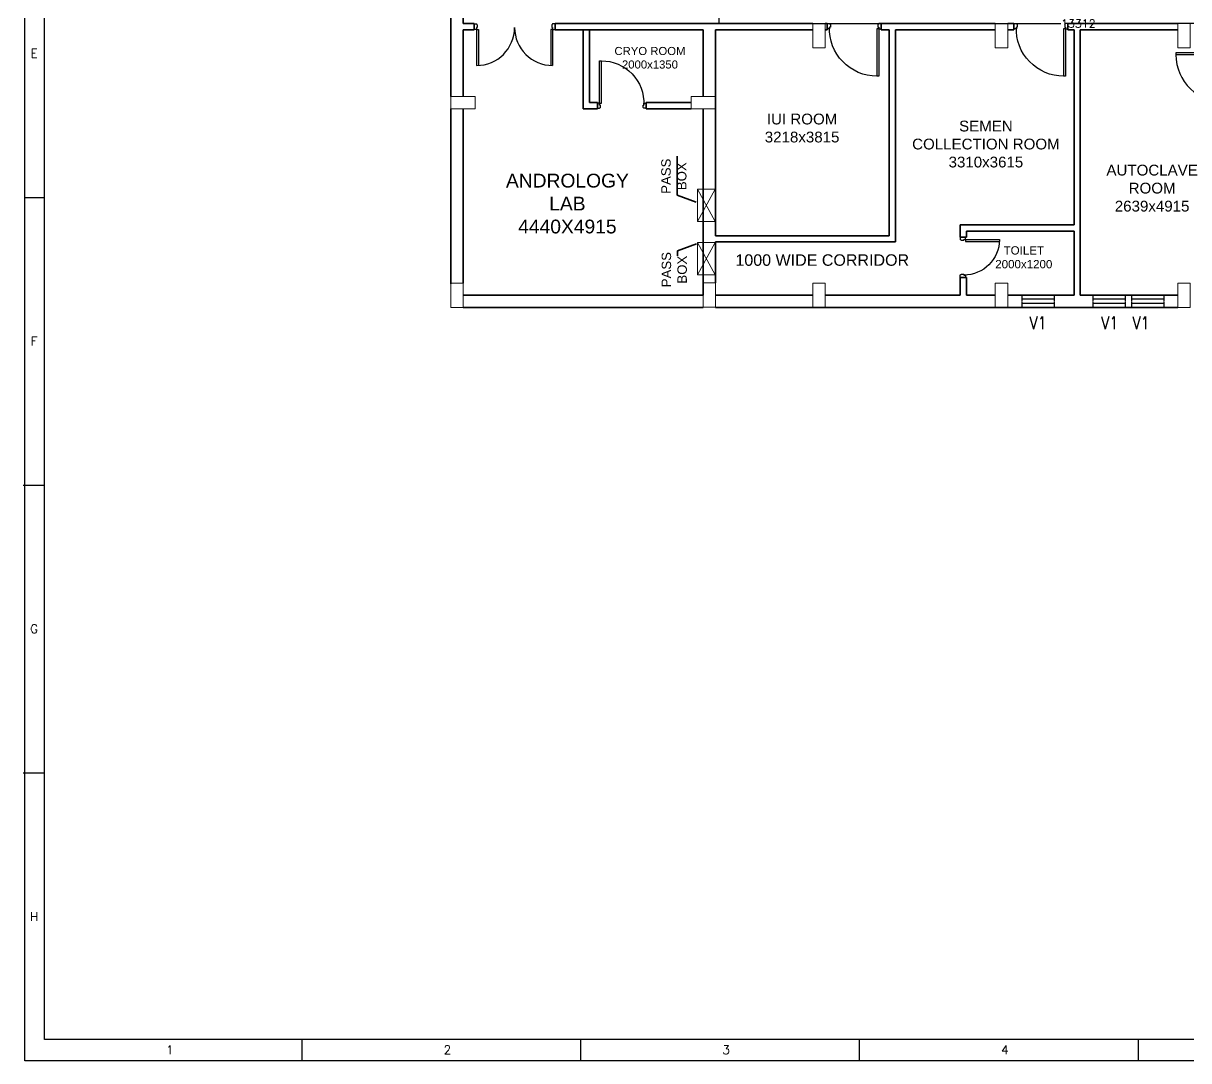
# Model space of a CAD drawing. Extents: x 2982526 to 3410143, y -1442121 to -1332990.
# Drawn here: x 3201928 to 3223509, y -1389320 to -1370105 of the extents above; entities that cross this region are included whole.
import ezdxf
from ezdxf.enums import TextEntityAlignment as Align

# ---------------------------------------------------------------- set-up
doc = ezdxf.new("R2010")
doc.units = 0
doc.header["$MEASUREMENT"] = 0
for name, pattern in [('1', [0, 0, 0]), ('CONTINIOUS', [0]), ('HIDDEN', [0.375, 0.25, -0.125])]:
    doc.linetypes.add(name, pattern=pattern)
doc.layers.get('0').update_dxf_attribs({"color": 6, "linetype": '1'})
for name, color, linetype, lineweight in [('Column', 162, 'Continuous', 13), ('ELE-CABLE TRAY', 31, 'Continuous', 0), ('WALL', 7, '1', 35), ('WIN', 151, 'Continuous', 9)]:
    doc.layers.add(name, color=color, linetype=linetype, lineweight=lineweight)
for name, color, linetype in [('DOOR', 40, 'Continuous'), ('TEXT', 5, '1'), ('TITLE', 7, 'Continuous'), ('V1', 7, 'Continuous')]:
    doc.layers.add(name, color=color, linetype=linetype)
doc.styles.add('ARIAL', font='arial.ttf')
doc.styles.add('ROMANS', font='romans.shx')
doc.styles.add('T 1-25', font='segoeui.ttf', dxfattribs={"width": 0.8, "height": 50})
doc.dimstyles.new('D 1-25', dxfattribs={"dimtxt": 50, "dimasz": 12.5, "dimexe": 0, "dimexo": 10, "dimgap": 0, "dimtad": 0, "dimdec": 0, "dimzin": 0, "dimdsep": 46, "dimtxsty": 'T 1-25', "dimblk": 'ARCHTICK', "dimcen": 5, "dimclrd": 256, "dimclre": 256, "dimclrt": 256, "dimadec": 0, "dimazin": 0, "dimtfac": 50, "dimtdec": 0, "dimtmove": 1, "dimatfit": 2, "dimfxl": 1, "dimtolj": 1, "dimtzin": 0, "dimarcsym": 0})
doc.dimstyles.new('TEXT', dxfattribs={"dimscale": 0, "dimtxt": 500, "dimasz": 100, "dimexe": 75, "dimexo": 100, "dimgap": 50, "dimtad": 0, "dimdec": 0, "dimzin": 0, "dimdsep": 46, "dimtxsty": 'ARIAL', "dimblk": 'OBLIQUE', "dimcen": 0.09, "dimdle": 100, "dimclrd": 256, "dimclre": 256, "dimclrt": 6, "dimadec": 0, "dimazin": 0, "dimtfac": 1, "dimtdec": 0, "dimtofl": 0, "dimtmove": 2, "dimatfit": 3, "dimfxl": 1, "dimfrac": 2, "dimtolj": 1, "dimtzin": 0, "dimarcsym": 0})

# ---------------------------------------------------------------- blocks, each defined once
blk = doc.blocks.new('A$C1BA14061')
at = {"layer": 'TITLE', "color": 7}
for p, q in [((0, -140464), (0, 0)), ((203982, -140464), (0, -140464))]:
    blk.add_line(p, q, dxfattribs=at)
at = {"layer": 'TITLE'}
for p, q in [((1204, -139174), (1204, -1290)), ((202692, -139174), (1204, -139174))]:
    blk.add_line(p, q, dxfattribs=at)
at = {"layer": 'TITLE', "color": 0}
for p, q in [((0, -87790), (1204, -87790)), ((-86, -105348), (1204, -105348)), ((-86, -122906), (1204, -122906)), ((16920, -140464), (16920, -139174)), ((33925, -140464), (33925, -139174)), ((50931, -140464), (50931, -139174)), ((67937, -140464), (67937, -139174))]:
    blk.add_line(p, q, dxfattribs=at)
at = {"layer": 'TITLE', "color": 0, "style": 'ROMANS', "width": 1}
for s, p in [('E', (573, -78997)), ('F', (573, -96555)), ('G', (573, -114113)), ('H', (573, -131671)), ('1', (8852, -139799)), ('2', (25785, -139799)), ('3', (42791, -139799)), ('4', (59796, -139799))]:
    blk.add_text(s, height=535, dxfattribs=at).set_placement(p, align=Align.MIDDLE)
blk = doc.blocks.new('A$C19B8274B')
at = {"layer": 'DOOR'}
for p, q in [((-45, 925), (-80, 925)), ((-80, 50), (-80, 925)), ((-45, 50), (-45, 925)), ((-45, 50), (-80, 50)), ((-955, -50), (-955, -47.5)), ((-940, -35), (-942.5, -35)), ((-60, -35), (-57.5, -35)), ((-45, -50), (-45, -47.5))]:
    blk.add_line(p, q, dxfattribs=at)
for points in [[(-940, 15), (-955, 15), (-955, 50), (-1000, 50), (-1000, -50), (-955, -50)], [(-940, -35), (-940, 15)], [(-60, 15), (-45, 15), (-45, 50), (0, 50), (0, -50), (-45, -50)], [(-60, -35), (-60, 15)]]:
    blk.add_lwpolyline(points, dxfattribs=at)
at = {"layer": 'DOOR', "color": 145}
blk.add_arc((-80, 50), 875, 90, 182.29244, dxfattribs=at)
at = {"layer": 'DOOR'}
for centre, start, end in [((-955, -35), 270, 0), ((-45, -35), 180, 270)]:
    blk.add_arc(centre, 12.5, start, end, dxfattribs=at)
blk = doc.blocks.new('ddoor')
at = {"layer": 'DOOR', "lineweight": 25}
for p, q in [((50, 0), (-50, 0)), ((-50, 0), (-50, -45)), ((50, -45), (50, 0)), ((-50, -45), (-47, -45)), ((-35, -60), (-35, -57)), ((-35, -60), (15, -60)), ((15, -60), (15, -45)), ((15, -45), (50, -45)), ((50, -45), (720, -45)), ((50, -45), (50, -80)), ((50, -80), (720, -80)), ((-50, -1500), (-50, -1455)), ((-50, -1455), (-47, -1455)), ((50, -1500), (-50, -1500)), ((50, -1500), (-50, -1500)), ((-35, -1440), (-35, -1442)), ((-35, -1440), (15, -1440)), ((15, -1440), (15, -1455)), ((15, -1455), (50, -1455)), ((50, -1420), (720, -1420)), ((50, -1455), (50, -1420)), ((50, -1455), (720, -1455)), ((50, -1455), (50, -1500))]:
    blk.add_line(p, q, dxfattribs=at)
for centre, start, end in [((-35, -45), 180, 270), ((-35, -1455), 90, 180)]:
    blk.add_arc(centre, 12.5, start, end, dxfattribs=at)
at = {"layer": 'DOOR', "color": 146, "lineweight": 25, "true_color": 0x105689}
for centre, start, end in [((15, -45), 270, 0), ((15, -1455), 0, 90)]:
    blk.add_arc(centre, 705, start, end, dxfattribs=at)
blk = doc.blocks.new('_Oblique')
at = {"color": 0, "linetype": 'ByBlock', "lineweight": -2}
blk.add_line((-0.5, -0.5), (0.5, 0.5), dxfattribs=at)
blk = doc.blocks.new('750')
at = {"layer": 'DOOR'}
for p, q in [((-50, 705), (-47.5, 705)), ((-35, 690), (-35, 692.5)), ((-50, 45), (-47.5, 45)), ((-35, 60), (-35, 57.5)), ((50, 45), (50, 80)), ((50, 80), (675, 80)), ((50, 45), (675, 45)), ((675, 45), (675, 80))]:
    blk.add_line(p, q, dxfattribs=at)
for points in [[(15, 690), (15, 705), (50, 705), (50, 750), (-50, 750), (-50, 705)], [(-35, 690), (15, 690)], [(15, 60), (15, 45), (50, 45), (50, 0), (-50, 0), (-50, 45)], [(-35, 60), (15, 60)]]:
    blk.add_lwpolyline(points, dxfattribs=at)
for centre, start, end in [((-35, 705), 180, 270), ((-35, 45), 90, 180)]:
    blk.add_arc(centre, 12.5, start, end, dxfattribs=at)
at = {"layer": 'DOOR', "color": 145}
blk.add_arc((15, 45), 660, 0, 90, dxfattribs=at)
blk = doc.blocks.new('*D228')
at = {"layer": 'Defpoints', "color": 0, "transparency": 16777216}
for p in [(3214810, -1369977), (3214810, -1370110), (3228122, -1369977)]:
    blk.add_point(p, dxfattribs=at)
at = {"layer": 'ELE-CABLE TRAY', "color": 7, "linetype": 'CONTINIOUS', "lineweight": -2, "transparency": 16777216}
for p, q in [((3214810, -1369987), (3214810, -1370110)), ((3214910, -1370110), (3221141, -1370110)), ((3228022, -1370110), (3221791, -1370110)), ((3228122, -1369987), (3228122, -1370110))]:
    blk.add_line(p, q, dxfattribs=at)
at = {"layer": 'ELE-CABLE TRAY', "color": 7, "transparency": 16777216}
for points in [[(3214910, -1370093), (3214910, -1370126), (3214810, -1370110)], [(3228022, -1370126), (3228022, -1370093), (3228122, -1370110)]]:
    blk.add_solid(points, dxfattribs=at)
at = {"layer": 'ELE-CABLE TRAY', "color": 7, "transparency": 16777216, "insert": (3221466, -1370110), "char_height": 150, "attachment_point": 5, "style": 'ROMANS'}
blk.add_mtext('\\A1;13312', dxfattribs=at)
blk = doc.blocks.new('Q5YYYU')
at = {"layer": 'Column'}
for points in [[(6699.9159, 5260), (6929.9159, 5260), (6929.9159, 4810), (6699.9159, 4810)], [(10081.5826, 5260), (10311.5826, 5260), (10311.5826, 4810), (10081.5826, 4810)], [(13463.2493, 5260), (13693.2493, 5260), (13693.2493, 4810), (13463.2493, 4810)], [(450, 3910), (450, 3680), (0, 3680), (0, 3910)], [(4899.9159, 3910), (4899.9159, 3680), (4449.9159, 3680), (4449.9159, 3910)], [(0, 450), (230, 450), (230, 0), (0, 0)], [(4669.9159, 455), (4899.9159, 455), (4899.9159, 5), (4669.9159, 5)], [(6699.9159, 450), (6929.9159, 450), (6929.9159, 0), (6699.9159, 0)], [(10081.5826, 450), (10311.5826, 450), (10311.5826, 0), (10081.5826, 0)], [(13463.2493, 450), (13693.2493, 450), (13693.2493, 0), (13463.2493, 0)]]:
    blk.add_lwpolyline(points, close=True, dxfattribs=at)
at = {"layer": 'V1', "color": 8, "linetype": 'HIDDEN', "ltscale": 0.5}
for p, q in [((10572.7714, 230), (10572.7714, 0)), ((11172.7714, 230), (10572.7714, 230)), ((11172.7714, 230), (11172.7714, 0)), ((11887.854, 230), (11887.854, 0)), ((12487.854, 230), (11887.854, 230)), ((12487.854, 230), (12487.854, 0)), ((12605.4533, 230), (12605.4533, 0)), ((13205.4533, 230), (12605.4533, 230)), ((13205.4533, 230), (13205.4533, 0)), ((11172.7714, 155), (10572.7714, 155)), ((11172.7714, 75), (10572.7714, 75)), ((12487.854, 155), (11887.854, 155)), ((12487.854, 75), (11887.854, 75)), ((13205.4533, 155), (12605.4533, 155)), ((13205.4533, 75), (12605.4533, 75)), ((11172.7714, 0), (10572.7714, 0)), ((12487.854, 0), (11887.854, 0)), ((13205.4533, 0), (12605.4533, 0))]:
    blk.add_line(p, q, dxfattribs=at)
at = {"layer": 'WALL', "color": 8}
for p, q in [((0, 7245), (0, 3910)), ((230, 7245), (230, 5260)), ((430, 5260), (230, 5260)), ((430, 5260), (430, 5145)), ((4495, 5260), (1930, 5260)), ((1930, 5260), (1930, 5145)), ((4899.9159, 5260), (4495, 5260)), ((6699.9159, 5260), (4899.9159, 5260)), ((6967.9159, 5260), (6929.9159, 5260)), ((6967.9159, 5145), (6967.9159, 5260)), ((7967.9159, 5145), (7967.9159, 5260)), ((8900.0876, 5260), (7967.9159, 5260)), ((8900.0876, 5260), (10081.5826, 5260)), ((10311.5826, 5260), (10426.5826, 5260)), ((10426.5826, 5260), (10311.5826, 5260)), ((10426.5826, 5260), (10426.5826, 5145)), ((11426.5826, 5145), (11426.5826, 5260)), ((11450.9159, 5260), (11426.5826, 5260)), ((11656.5826, 5260), (11450.9159, 5260)), ((11806.5826, 5260), (11656.5826, 5260)), ((13463.2493, 5260), (11806.5826, 5260)), ((430, 5145), (230, 5145)), ((230, 5145), (230, 4545)), ((2730, 5145), (1930, 5145)), ((2449.9159, 3680), (2449.9159, 5145)), ((2564.9159, 3795), (2564.9159, 5145)), ((4495, 5145), (2730, 5145)), ((4669.9159, 5145), (4495, 5145)), ((4669.9159, 5145), (4669.9159, 3910)), ((6699.9159, 5145), (4899.9159, 5145)), ((4899.9159, 5145), (4899.9159, 1415)), ((6967.9159, 5145), (6929.9159, 5145)), ((8117.9159, 5145), (7967.9159, 5145)), ((8117.9159, 5145), (8117.9159, 1330)), ((9015.0876, 5145), (8232.9159, 5145)), ((8232.9159, 5145), (8232.9159, 1215)), ((9015.0876, 5145), (10081.5826, 5145)), ((10426.5826, 5145), (10311.5826, 5145)), ((11426.5826, 5145), (11541.5826, 5145)), ((11541.5826, 5145), (11541.5826, 1530)), ((11656.5826, 5145), (11656.5826, 2665)), ((11806.5826, 5145), (11656.5826, 5145)), ((13463.2493, 5145), (11806.5826, 5145)), ((230, 4545), (225, 3910)), ((0, 3680), (0, 440.316)), ((230, 3680), (230, 450)), ((2714.9159, 3680), (2449.9159, 3680)), ((2564.9159, 3795), (2714.9159, 3795)), ((2714.9159, 3795), (2564.9159, 3795)), ((2714.9159, 3795), (2714.9159, 3680)), ((3614.9159, 3795.0001), (3614.9159, 3680.0001)), ((4449.9159, 3795), (3614.9159, 3795)), ((3614.9159, 3680.0001), (4449.9159, 3680.0001)), ((4669.9159, 3680), (4669.9159, 230)), ((11656.5826, 2665), (11656.5826, 230)), ((9432.9159, 1530), (11541.5826, 1530)), ((9432.9159, 1530), (9432.9159, 1415)), ((9432.9159, 1520), (9432.9159, 1305)), ((4899.9159, 1415), (4899.9159, 1330)), ((8117.9159, 1330), (4899.9159, 1330)), ((9432.9159, 1305), (9547.9159, 1305)), ((9547.9159, 1415), (11541.5826, 1415)), ((9547.9159, 1305), (9547.9159, 1415)), ((11541.5826, 1415), (11541.5826, 230)), ((4899.9159, 1215), (8232.9159, 1215)), ((4899.9159, 1215), (4899.9159, 455)), ((9432.9159, 555), (9547.9159, 555)), ((9432.9159, 230), (9432.9159, 555)), ((9547.9159, 555), (9547.9159, 230)), ((230, 230), (4669.9159, 230)), ((6699.9159, 230), (4899.9159, 230)), ((8900.0876, 230), (6929.9159, 230)), ((9432.9159, 230), (8900.0876, 230)), ((10081.5826, 230), (9547.9159, 230)), ((11541.5826, 230), (10311.5826, 230)), ((11963.2493, 230), (11656.5826, 230)), ((13463.2493, 230), (11963.2493, 230)), ((230, 0), (4669.9159, 0)), ((13463.2493, 0), (4899.9159, 0)), ((13463.2493, 0), (6929.9159, 0))]:
    blk.add_line(p, q, dxfattribs=at)
at = {"layer": 'WIN', "color": 8, "linetype": 'Continuous'}
for p, q in [((4567.2758, 1593.162), (4897.2758, 2192.3452)), ((4897.2758, 1593.162), (4567.2758, 2192.3452)), ((4566.9571, 603.2002), (4896.9571, 1202.3833)), ((4896.9571, 603.2002), (4566.9571, 1202.3833))]:
    blk.add_line(p, q, dxfattribs=at)
at = {"layer": 'WIN', "linetype": 'Continuous'}
for points in [[(4567.2758, 1593.162), (4897.2758, 1593.162), (4897.2758, 2192.3452), (4567.2758, 2192.3452)], [(4566.9571, 603.2002), (4896.9571, 603.2002), (4896.9571, 1202.3833), (4566.9571, 1202.3833)]]:
    blk.add_lwpolyline(points, close=True, dxfattribs=at)
at = {"layer": 'DOOR', "linetype": 'Continuous', "xscale": -1, "rotation": 180}
for p in [(7967.9159, 5210), (11426.5826, 5210)]:
    blk.add_blockref('A$C19B8274B', p, dxfattribs=at)
at = {"layer": 'DOOR', "linetype": 'Continuous', "rotation": 89.99999999999999}
blk.add_blockref('A$C19B8274B', (14352.7493, 4760), dxfattribs=at)
at = {"layer": 'DOOR', "linetype": 'Continuous', "xscale": -0.9, "yscale": 0.9, "zscale": 0.9}
blk.add_blockref('A$C19B8274B', (2714.9159, 3737.5), dxfattribs=at)
at = {"layer": 'DOOR', "xscale": -1, "rotation": 180}
blk.add_blockref('750', (9482.9159, 1305), dxfattribs=at)
at = {"layer": 'WALL', "rotation": 270}
blk.add_blockref('ddoor', (1930, 5202.5), dxfattribs=at)
at = {"layer": 'TEXT', "color": 8, "style": 'ARIAL'}
blk.add_text('1000 WIDE CORRIDOR', height=212.5, dxfattribs=at).set_placement((6877.5804, 709.1025), align=Align.BOTTOM_CENTER)
at = {"layer": 'TEXT', "color": 8, "attachment_point": 5, "style": 'ARIAL'}
for s, insert, char_height, width in [('CRYO ROOM 2000x1350', (3686.639, 4625.3887), 150, 2091.40159), ('IUI ROOM 3218x3815', (6504.1288, 3322.9461), 200, 2091.40159), ('SEMEN COLLECTION ROOM 3310x3615', (9907.9464, 3026.2683), 200, 2732.422793), ('AUTOCLAVE\\PROOM\\P2639x4915', (12986.1403, 2209.985), 200, 1382.810368), ('ANDROLOGY LAB 4440X4915', (2157.8298, 1923.3526), 255, 2454.157572), ('TOILET\\P2000x1200', (10609.7644, 929.5801), 153, 1626.955662)]:
    blk.add_mtext(s, dxfattribs=dict(at, insert=insert, char_height=char_height, width=width))
at = {"layer": 'TEXT', "color": 8, "linetype": 'Continuous', "char_height": 175, "width": 1149.249659, "attachment_point": 5, "rotation": 90, "style": 'ARIAL'}
for insert in [(4130.6606, 2431.9016, -101230.7692), (4137.8133, 701.3878, -101230.7692)]:
    blk.add_mtext('PASS BOX', dxfattribs=dict(at, insert=insert))
at = {"layer": 'V1', "color": 8, "style": 'ROMANS', "width": 0.85}
for p in [(10874.0096, -399.0218), (12201.9881, -399.0218), (12778.7503, -399.0218)]:
    blk.add_text('V1', height=230, dxfattribs=at).set_placement(p, align=Align.CENTER)
at = {"layer": 'WIN', "color": 8, "linetype": 'Continuous'}
for points in [[(4540.7647, 1954.0264, -101230.7692), (4187.9041, 2083.4315, -101230.7692), (4187.9041, 2801.1987, -101230.7692)], [(4547.9174, 1179.2629, -101230.7692), (4195.0568, 1049.8579, -101230.7692), (4195.0568, 960.137, -101230.7692)]]:
    blk.add_leader(points, dimstyle='TEXT', override={"dimscale": 1, "dimtxt": 200, "dimasz": 50, "dimfxl": 0.18}, dxfattribs=at)

msp = doc.modelspace()

# ---------------------------------------------------------------- block references
at = {"layer": 'TITLE', "xscale": 0.3035552556082519, "yscale": 0.3035553943041123, "zscale": 0.3035553665695551}
msp.add_blockref('A$C1BA14061', (3201954.4, -1346682), dxfattribs=at)
at = {"layer": 'WALL', "color": 240, "true_color": 0xed1f24}
msp.add_blockref('Q5YYYU', (3209846.1, -1375369.8), dxfattribs=at)

# ---------------------------------------------------------------- dimensions: what is measured, and where the dimension line sits
at = {"layer": 'ELE-CABLE TRAY', "linetype": 'ByBlock'}
dim = msp.add_linear_dim(base=(3214809.7092, -1370109.7761), p1=(3228122.1659, -1369977.1919), p2=(3214809.7092, -1369977.1919), dimstyle='D 1-25', override={"dimtxt": 150, "dimasz": 100, "dimtxsty": 'ROMANS', "dimclrd": 7, "dimclre": 7, "dimclrt": 7}, dxfattribs=at)
dim.commit()
dim.dimension.update_dxf_attribs({"geometry": '*D228', "text_midpoint": (3221465.9376, -1370109.7761)})

doc.saveas('drawing.dxf')
